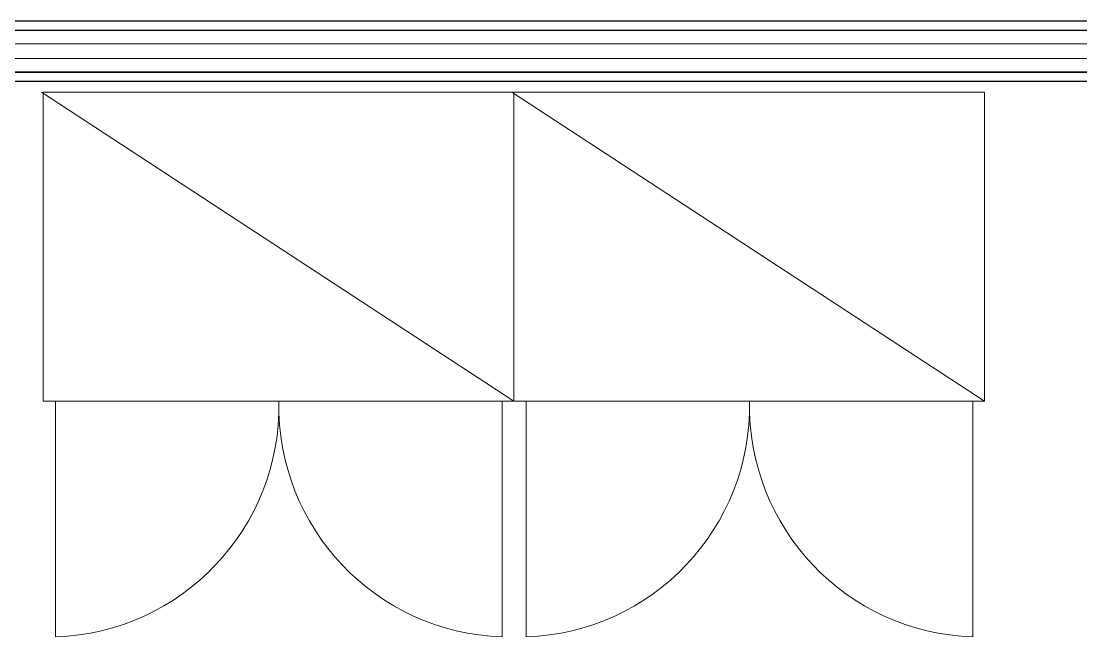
# Model space of a CAD drawing. Header units: millimetres. Extents: x 90978 to 295199, y -4084 to 97293.
# Drawn here: x 164654 to 166455, y 17909 to 18954 of the extents above; entities that cross this region are included whole.
import ezdxf

# ---------------------------------------------------------------- set-up
doc = ezdxf.new("R2010")
doc.units = ezdxf.units.MM
doc.header["$MEASUREMENT"] = 0
for name, color, linetype, lineweight in [('CSM-STL-XX-ZZ-M3-A-XXXX-00001_detached _19_04_21__rvt-1-Level 0$0$A-WALL', 7, 'CONTINUOUS', 9), ('CSM-STL-XX-ZZ-M3-A-XXXX-00001_detached _19_04_21__rvt-1-Level 0$0$I-WALL', 7, 'CONTINUOUS', 9), ('I-FURN', 8, 'CONTINUOUS', 9)]:
    doc.layers.add(name, color=color, linetype=linetype, lineweight=lineweight)

msp = doc.modelspace()

# ---------------------------------------------------------------- linework, layer by layer
at = {"layer": 'CSM-STL-XX-ZZ-M3-A-XXXX-00001_detached _19_04_21__rvt-1-Level 0$0$A-WALL'}
for p, q in [((168258.8, 18938.2), (163186.3, 18938.2)), ((168258.8, 18939.2), (163187.3, 18939.2)), ((168258.8, 18915.7), (163100.3, 18915.7)), ((168258.8, 18890.7), (163100.3, 18890.7)), ((168258.8, 18868.2), (163100.3, 18868.2)), ((168258.8, 18867.2), (163100.3, 18867.2))]:
    msp.add_line(p, q, dxfattribs=at)
at = {"layer": 'CSM-STL-XX-ZZ-M3-A-XXXX-00001_detached _19_04_21__rvt-1-Level 0$0$I-WALL', "lineweight": 30}
for p, q in [((168258.8, 18954.2), (163202.3, 18954.2)), ((163100.3, 18852.2), (168258.8, 18852.2))]:
    msp.add_line(p, q, dxfattribs=at)
at = {"layer": 'I-FURN'}
for p, q in [((165491.6, 18308.9), (164688.3, 18833.9)), ((164691.6, 18308.9), (164691.6, 18833.9)), ((164691.6, 18833.9), (165491.6, 18833.9)), ((164691.6, 18833.9), (165491.6, 18833.9)), ((164691.6, 18833.9), (164691.6, 18308.9)), ((166291.6, 18308.9), (165488.3, 18833.9)), ((165491.6, 18833.9), (165491.6, 18308.9)), ((165491.6, 18308.9), (165491.6, 18833.9)), ((165491.6, 18308.9), (165491.6, 18833.9)), ((165491.6, 18833.9), (166291.6, 18833.9)), ((165491.6, 18833.9), (166291.6, 18833.9)), ((165491.6, 18833.9), (165491.6, 18308.9)), ((166291.6, 18833.9), (166291.6, 18308.9)), ((166291.6, 18308.9), (166291.6, 18833.9)), ((165491.6, 18308.9), (164691.6, 18308.9)), ((165491.6, 18308.9), (164691.6, 18308.9)), ((164712.6, 18308.9), (164712.6, 17908.9)), ((165471.6, 18308.9), (165471.6, 17908.9)), ((166291.6, 18308.9), (165491.6, 18308.9)), ((166291.6, 18308.9), (165491.6, 18308.9)), ((165512.6, 18308.9), (165512.6, 17908.9)), ((166271.6, 18308.9), (166271.6, 17908.9))]:
    msp.add_line(p, q, dxfattribs=at)
for centre, start, end in [((164699.9, 18301), 271.8536, 1.1557), ((165484.3, 18301), 178.8443, 268.1464), ((165499.9, 18301), 271.8536, 1.1557), ((166284.3, 18301), 178.8443, 268.1464)]:
    msp.add_arc(centre, 392.3, start, end, dxfattribs=at)

doc.saveas('drawing.dxf')
